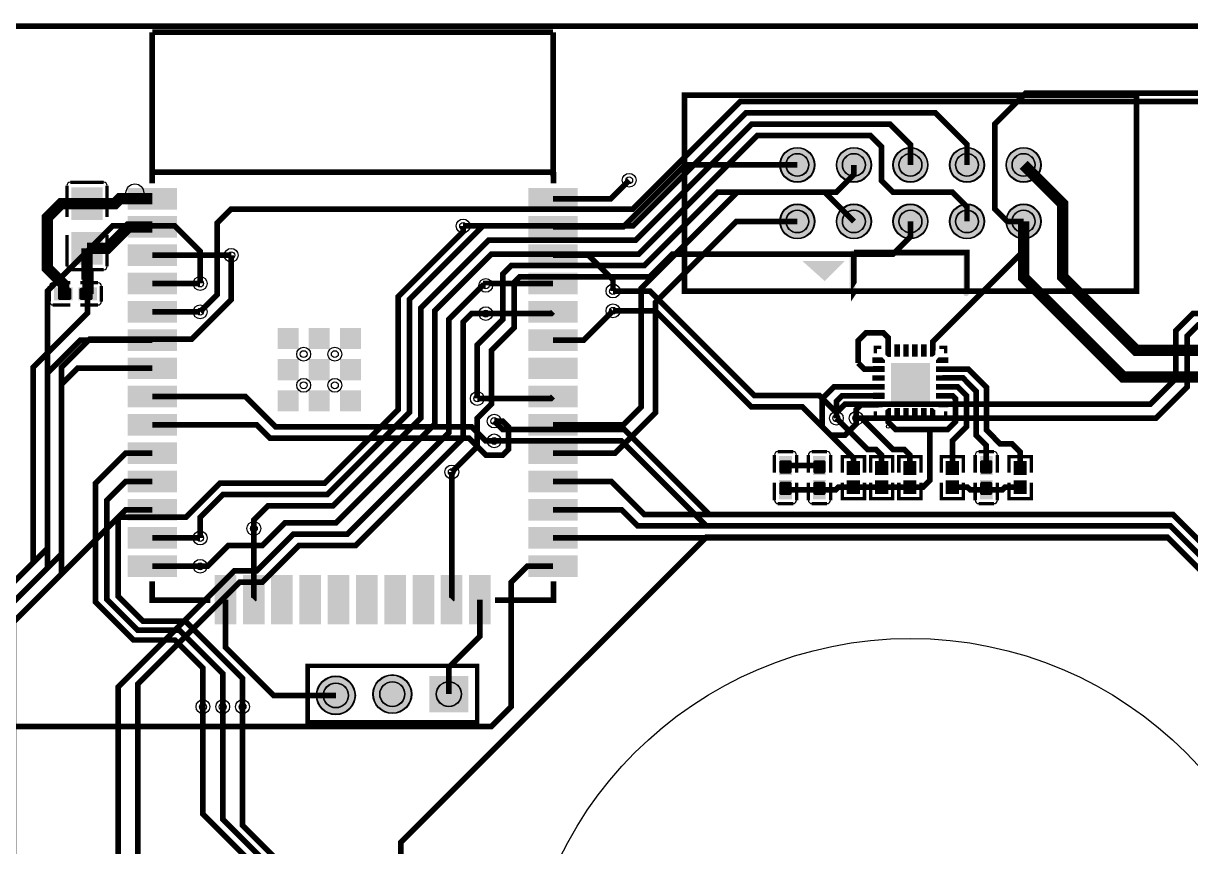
# Model space of a CAD drawing. Header units: millimetres. Extents: x 0 to 140, y -1 to 90.
# Drawn here: x 30.2 to 82.6, y 53.1 to 90.1 of the extents above; entities that cross this region are included whole.
import ezdxf

# ---------------------------------------------------------------- set-up
doc = ezdxf.new("R2010")
doc.units = ezdxf.units.MM
for name, color, linetype, true_color in [('BoardOutLine', 7, 'Continuous', 0xff00ff), ('BottomLayer', 7, 'Continuous', 0x0000ff), ('BottomSolderMaskLayer', 7, 'Continuous', 0xaa00ff), ('Document', 7, 'Continuous', 0xffffff), ('Hole', 7, 'Continuous', 0x222222), ('Multi-Layer', 7, 'Continuous', 0xc0c0c0), ('TopLayer', 7, 'Continuous', 0xff0000), ('TopPasteMaskLayer', 7, 'Continuous', 0x808080), ('TopSilkLayer', 7, 'Continuous', 0xffcc00), ('TopSolderMaskLayer', 7, 'Continuous', 0x800080)]:
    doc.layers.add(name, color=color, linetype=linetype, true_color=true_color)

msp = doc.modelspace()

# ---------------------------------------------------------------- hatches: boundary and pattern name
at = {"layer": 'BottomSolderMaskLayer'}
for points in [[(64.133, 83.77, 1), (65.707, 83.77, 1)], [(66.673, 83.77, 1), (68.247, 83.77, 1)], [(69.213, 83.77, 1), (70.787, 83.77, 1)], [(71.753, 83.77, 1), (73.327, 83.77, 1)], [(74.293, 83.77, 1), (75.867, 83.77, 1)], [(64.133, 81.23, 1), (65.707, 81.23, 1)], [(66.673, 81.23, 1), (68.247, 81.23, 1)], [(69.213, 81.23, 1), (70.787, 81.23, 1)], [(71.753, 81.23, 1), (73.327, 81.23, 1)], [(74.293, 81.23, 1), (75.867, 81.23, 1)], [(43.321, 59.944, 1), (45.071, 59.944, 1)], [(45.855, 60, 1), (47.605, 60, 1)], [(50.145, 59.187), (48.395, 59.187), (48.395, 60.813), (50.145, 60.813)]]:
    msp.add_hatch(color=256, dxfattribs=at).paths.add_polyline_path(points)
at = {"layer": 'Document'}
for points in [[(67.273, 78.1), (67.273, 79.8), (67.274, 79.817), (67.277, 79.833), (67.283, 79.849), (67.29, 79.864), (67.299, 79.877), (67.31, 79.89), (67.323, 79.901), (67.336, 79.91), (67.351, 79.917), (67.367, 79.923), (67.383, 79.926), (67.4, 79.927), (72.5, 79.927), (72.517, 79.926), (72.533, 79.923), (72.549, 79.917), (72.564, 79.91), (72.577, 79.901), (72.59, 79.89), (72.601, 79.877), (72.61, 79.864), (72.617, 79.849), (72.623, 79.833), (72.626, 79.817), (72.627, 79.8), (72.627, 78), (72.626, 77.983), (72.623, 77.967), (72.617, 77.951), (72.61, 77.936), (72.601, 77.923), (72.59, 77.91), (72.577, 77.899), (72.564, 77.89), (72.549, 77.883), (72.533, 77.877), (72.517, 77.874), (72.5, 77.873), (72.483, 77.874), (72.467, 77.877), (72.451, 77.883), (72.436, 77.89), (72.423, 77.899), (72.41, 77.91), (72.399, 77.923), (72.39, 77.936), (72.383, 77.951), (72.377, 77.967), (72.374, 77.983), (72.373, 78), (72.373, 79.673), (67.527, 79.673), (67.527, 78.1), (67.526, 78.083), (67.523, 78.067), (67.517, 78.051), (67.51, 78.036), (67.501, 78.023), (67.49, 78.01), (67.477, 77.999), (67.464, 77.99), (67.449, 77.983), (67.433, 77.977), (67.417, 77.974), (67.4, 77.973), (67.383, 77.974), (67.367, 77.977), (67.351, 77.983), (67.336, 77.99), (67.323, 77.999), (67.31, 78.01), (67.299, 78.023), (67.29, 78.036), (67.283, 78.051), (67.277, 78.067), (67.274, 78.083), (67.273, 78.1)], [(65.15, 79.45), (67.05, 79.45), (67.05, 79.45), (66.15, 78.55)]]:
    msp.add_hatch(color=256, dxfattribs=at).paths.add_polyline_path(points)
at = {"layer": 'Multi-Layer'}
for points in [[(64.158, 83.77, 1), (65.682, 83.77, 1)], [(66.698, 83.77, 1), (68.222, 83.77, 1)], [(69.238, 83.77, 1), (70.762, 83.77, 1)], [(71.778, 83.77, 1), (73.302, 83.77, 1)], [(74.318, 83.77, 1), (75.842, 83.77, 1)], [(64.158, 81.23, 1), (65.682, 81.23, 1)], [(66.698, 81.23, 1), (68.222, 81.23, 1)], [(69.238, 81.23, 1), (70.762, 81.23, 1)], [(71.778, 81.23, 1), (73.302, 81.23, 1)], [(74.318, 81.23, 1), (75.842, 81.23, 1)], [(45.88, 60, 1), (47.58, 60, 1)], [(43.346, 59.944, 1), (45.046, 59.944, 1)], [(50.12, 59.213), (48.42, 59.213), (48.42, 60.787), (50.12, 60.787)]]:
    msp.add_hatch(color=256, dxfattribs=at).paths.add_polyline_path(points)
at = {"layer": 'TopLayer'}
for points in [[(33.695, 81.321), (32.345, 81.321), (32.345, 82.731), (33.695, 82.731)], [(37, 82.728), (37, 81.778), (34.9, 81.778), (34.9, 82.728)], [(55, 82.728), (55, 81.778), (52.9, 81.778), (52.9, 82.728)], [(37, 81.458), (37, 80.508), (34.9, 80.508), (34.9, 81.458)], [(55, 81.458), (55, 80.508), (52.9, 80.508), (52.9, 81.458)], [(33.695, 80.731), (32.345, 80.731), (32.345, 79.321), (33.695, 79.321)], [(37, 80.188), (37, 79.238), (34.9, 79.238), (34.9, 80.188)], [(55, 80.188), (55, 79.238), (52.9, 79.238), (52.9, 80.188)], [(37, 78.918), (37, 77.968), (34.9, 77.968), (34.9, 78.918)], [(55, 78.918), (55, 77.968), (52.9, 77.968), (52.9, 78.918)], [(32.35, 78.248), (32.35, 77.708), (31.56, 77.708), (31.56, 78.248)], [(32.65, 78.248), (32.65, 77.708), (33.44, 77.708), (33.44, 78.248)], [(37, 77.648), (37, 76.698), (34.9, 76.698), (34.9, 77.648)], [(55, 77.648), (55, 76.698), (52.9, 76.698), (52.9, 77.648)], [(37, 76.378), (37, 75.428), (34.9, 75.428), (34.9, 76.378)], [(41.6, 75.522), (41.6, 76.422), (42.5, 76.422), (42.5, 75.522)], [(43, 75.522), (43, 76.422), (43.9, 76.422), (43.9, 75.522)], [(44.4, 75.522), (44.4, 76.422), (45.3, 76.422), (45.3, 75.522)], [(55, 76.378), (55, 75.428), (52.9, 75.428), (52.9, 76.378)], [(68.9, 75.68), (69.1, 75.68), (69.1, 75.175), (69, 75.174), (68.9, 75.274)], [(69.3, 75.68), (69.5, 75.68), (69.5, 75.175), (69.3, 75.175)], [(69.7, 75.68), (69.9, 75.68), (69.9, 75.175), (69.7, 75.175)], [(70.1, 75.68), (70.3, 75.68), (70.3, 75.175), (70.1, 75.175)], [(70.5, 75.68), (70.7, 75.68), (70.7, 75.175), (70.5, 75.175)], [(71.1, 75.68), (70.9, 75.68), (70.9, 75.175), (71, 75.174), (71.1, 75.274)], [(37, 75.108), (37, 74.158), (34.9, 74.158), (34.9, 75.108)], [(41.6, 74.122), (41.6, 75.022), (42.5, 75.022), (42.5, 74.122)], [(43, 74.122), (43, 75.022), (43.9, 75.022), (43.9, 74.122)], [(44.4, 74.122), (44.4, 75.022), (45.3, 75.022), (45.3, 74.122)], [(55, 75.108), (55, 74.158), (52.9, 74.158), (52.9, 75.108)], [(68.32, 75.1), (68.726, 75.1), (68.826, 75), (68.825, 74.9), (68.32, 74.9)], [(71.68, 75.1), (71.274, 75.1), (71.174, 75), (71.175, 74.9), (71.68, 74.9)], [(68.32, 74.7), (68.825, 74.7), (68.825, 74.5), (68.32, 74.5)], [(69.15, 74.85), (70.85, 74.85), (70.85, 73.15), (69.15, 73.15)], [(71.175, 74.7), (71.68, 74.7), (71.68, 74.5), (71.175, 74.5)], [(68.32, 74.3), (68.825, 74.3), (68.825, 74.1), (68.32, 74.1)], [(71.175, 74.3), (71.68, 74.3), (71.68, 74.1), (71.175, 74.1)], [(37, 73.838), (37, 72.888), (34.9, 72.888), (34.9, 73.838)], [(41.6, 72.722), (41.6, 73.622), (42.5, 73.622), (42.5, 72.722)], [(43, 72.722), (43, 73.621), (43.9, 73.621), (43.9, 72.722)], [(44.4, 72.722), (44.4, 73.622), (45.3, 73.622), (45.3, 72.722)], [(55, 73.838), (55, 72.888), (52.9, 72.888), (52.9, 73.838)], [(68.32, 73.9), (68.825, 73.9), (68.825, 73.7), (68.32, 73.7)], [(68.32, 73.5), (68.825, 73.5), (68.825, 73.3), (68.32, 73.3)], [(71.175, 73.9), (71.68, 73.9), (71.68, 73.7), (71.175, 73.7)], [(71.175, 73.5), (71.68, 73.5), (71.68, 73.3), (71.175, 73.3)], [(68.32, 72.9), (68.726, 72.9), (68.826, 73), (68.825, 73.1), (68.32, 73.1)], [(71.68, 72.9), (71.275, 72.9), (71.175, 73), (71.175, 73.1), (71.68, 73.1)], [(37, 72.568), (37, 71.618), (34.9, 71.618), (34.9, 72.568)], [(55, 72.568), (55, 71.618), (52.9, 71.618), (52.9, 72.568)], [(68.9, 72.32), (69.1, 72.32), (69.1, 72.825), (69, 72.825), (68.9, 72.725)], [(69.3, 72.825), (69.5, 72.825), (69.5, 72.32), (69.3, 72.32)], [(69.7, 72.825), (69.9, 72.825), (69.9, 72.32), (69.7, 72.32)], [(70.1, 72.825), (70.3, 72.825), (70.3, 72.32), (70.1, 72.32)], [(70.5, 72.825), (70.7, 72.825), (70.7, 72.32), (70.5, 72.32)], [(71.1, 72.32), (70.9, 72.32), (70.9, 72.825), (71, 72.825), (71.1, 72.725)], [(37, 71.298), (37, 70.348), (34.9, 70.348), (34.9, 71.298)], [(55, 71.298), (55, 70.348), (52.9, 70.348), (52.9, 71.298)], [(64.659, 69.873), (64.119, 69.873), (64.119, 70.663), (64.659, 70.663)], [(66.183, 69.873), (65.643, 69.873), (65.643, 70.663), (66.183, 70.663)], [(67.707, 69.873), (67.167, 69.873), (67.167, 70.439), (67.707, 70.439)], [(68.977, 69.873), (68.437, 69.873), (68.437, 70.439), (68.977, 70.439)], [(70.247, 69.873), (69.707, 69.873), (69.707, 70.439), (70.247, 70.439)], [(71.612, 69.873), (72.152, 69.873), (72.152, 70.439), (71.612, 70.439)], [(73.136, 69.873), (73.676, 69.873), (73.676, 70.663), (73.136, 70.663)], [(74.66, 69.873), (75.2, 69.873), (75.2, 70.439), (74.66, 70.439)], [(37, 70.028), (37, 69.078), (34.9, 69.078), (34.9, 70.028)], [(55, 70.028), (55, 69.078), (52.9, 69.078), (52.9, 70.028)], [(64.659, 69.573), (64.119, 69.573), (64.119, 68.783), (64.659, 68.783)], [(66.183, 69.573), (65.643, 69.573), (65.643, 68.783), (66.183, 68.783)], [(67.707, 69.573), (67.167, 69.573), (67.167, 69.007), (67.707, 69.007)], [(68.977, 69.573), (68.437, 69.573), (68.437, 69.007), (68.977, 69.007)], [(70.247, 69.573), (69.707, 69.573), (69.707, 69.007), (70.247, 69.007)], [(71.612, 69.573), (72.152, 69.573), (72.152, 69.007), (71.612, 69.007)], [(73.136, 69.573), (73.676, 69.573), (73.676, 68.783), (73.136, 68.783)], [(74.66, 69.573), (75.2, 69.573), (75.2, 69.007), (74.66, 69.007)], [(37, 68.758), (37, 67.808), (34.9, 67.808), (34.9, 68.758)], [(55, 68.758), (55, 67.808), (52.9, 67.808), (52.9, 68.758)], [(37, 67.488), (37, 66.538), (34.9, 66.538), (34.9, 67.488)], [(55, 67.488), (55, 66.538), (52.9, 66.538), (52.9, 67.488)], [(37, 66.218), (37, 65.268), (34.9, 65.268), (34.9, 66.218)], [(55, 66.218), (55, 65.268), (52.9, 65.268), (52.9, 66.218)], [(39.71, 65.298), (39.71, 63.198), (38.76, 63.198), (38.76, 65.298)], [(40.98, 65.298), (40.98, 63.198), (40.03, 63.198), (40.03, 65.298)], [(42.25, 65.298), (42.25, 63.198), (41.3, 63.198), (41.3, 65.298)], [(43.52, 65.298), (43.52, 63.198), (42.57, 63.198), (42.57, 65.298)], [(44.79, 65.298), (44.79, 63.198), (43.84, 63.198), (43.84, 65.298)], [(46.06, 65.298), (46.06, 63.198), (45.11, 63.198), (45.11, 65.298)], [(47.33, 65.298), (47.33, 63.198), (46.38, 63.198), (46.38, 65.298)], [(48.6, 65.298), (48.6, 63.198), (47.65, 63.198), (47.65, 65.298)], [(49.87, 65.298), (49.87, 63.198), (48.92, 63.198), (48.92, 65.298)], [(51.14, 65.298), (51.14, 63.198), (50.19, 63.198), (50.19, 65.298)]]:
    msp.add_hatch(color=256, dxfattribs=at).paths.add_polyline_path(points)
at = {"layer": 'TopPasteMaskLayer'}
for points in [[(33.64, 81.501), (33.22, 81.501), (33.22, 81.946), (32.77, 81.946), (32.77, 81.506), (32.36, 81.501), (32.31, 81.551), (32.31, 82.701), (32.36, 82.751), (33.64, 82.751), (33.69, 82.701), (33.69, 81.551)], [(37, 82.728), (37, 81.778), (34.9, 81.778), (34.9, 82.728)], [(55, 82.728), (55, 81.778), (52.9, 81.778), (52.9, 82.728)], [(37, 81.458), (37, 80.508), (34.9, 80.508), (34.9, 81.458)], [(55, 81.458), (55, 80.508), (52.9, 80.508), (52.9, 81.458)], [(33.64, 79.351), (32.36, 79.351), (32.31, 79.401), (32.31, 80.551), (32.36, 80.601), (32.77, 80.606), (32.77, 80.156), (33.22, 80.156), (33.22, 80.596), (33.64, 80.601), (33.69, 80.551), (33.69, 79.401)], [(37, 80.188), (37, 79.238), (34.9, 79.238), (34.9, 80.188)], [(55, 80.188), (55, 79.238), (52.9, 79.238), (52.9, 80.188)], [(37, 78.918), (37, 77.968), (34.9, 77.968), (34.9, 78.918)], [(55, 78.918), (55, 77.968), (52.9, 77.968), (52.9, 78.918)], [(31.72, 77.753), (31.72, 78.203), (31.77, 78.253), (32.25, 78.253), (32.32, 78.203), (32.32, 77.753), (32.25, 77.703), (31.77, 77.703)], [(32.68, 77.753), (32.68, 78.203), (32.75, 78.253), (33.23, 78.253), (33.28, 78.203), (33.28, 77.753), (33.23, 77.703), (32.75, 77.703)], [(37, 77.648), (37, 76.698), (34.9, 76.698), (34.9, 77.648)], [(55, 77.648), (55, 76.698), (52.9, 76.698), (52.9, 77.648)], [(37, 76.378), (37, 75.428), (34.9, 75.428), (34.9, 76.378)], [(41.6, 75.522), (41.6, 76.422), (42.5, 76.422), (42.5, 75.522)], [(43, 75.522), (43, 76.422), (43.9, 76.422), (43.9, 75.522)], [(44.4, 75.522), (44.4, 76.422), (45.3, 76.422), (45.3, 75.522)], [(55, 76.378), (55, 75.428), (52.9, 75.428), (52.9, 76.378)], [(69.5, 75.175), (69.5, 75.68), (69.3, 75.68), (69.3, 75.175)], [(69.9, 75.175), (69.9, 75.68), (69.7, 75.68), (69.7, 75.175)], [(70.1, 75.68), (70.1, 75.175), (70.3, 75.175), (70.3, 75.68)], [(70.5, 75.68), (70.5, 75.175), (70.7, 75.175), (70.7, 75.68)], [(71.1, 75.274), (71.1, 75.68), (70.9, 75.68), (70.9, 75.175), (71, 75.174)], [(37, 75.108), (37, 74.158), (34.9, 74.158), (34.9, 75.108)], [(41.6, 74.122), (41.6, 75.022), (42.5, 75.022), (42.5, 74.122)], [(43, 74.122), (43, 75.022), (43.9, 75.022), (43.9, 74.122)], [(44.4, 74.122), (44.4, 75.022), (45.3, 75.022), (45.3, 74.122)], [(55, 75.108), (55, 74.158), (52.9, 74.158), (52.9, 75.108)], [(68.32, 75.1), (68.32, 74.9), (68.825, 74.9), (68.826, 75), (68.726, 75.1)], [(71.274, 75.1), (71.174, 75), (71.175, 74.9), (71.68, 74.9), (71.68, 75.1)], [(69.28, 74.72), (70.72, 74.72), (70.72, 73.28), (69.28, 73.28)], [(71.68, 74.5), (71.68, 74.7), (71.175, 74.7), (71.175, 74.5)], [(68.32, 74.3), (68.32, 74.1), (68.825, 74.1), (68.825, 74.3)], [(71.68, 74.1), (71.68, 74.3), (71.175, 74.3), (71.175, 74.1)], [(37, 73.838), (37, 72.888), (34.9, 72.888), (34.9, 73.838)], [(41.6, 72.722), (41.6, 73.622), (42.5, 73.622), (42.5, 72.722)], [(43, 72.722), (43, 73.621), (43.9, 73.621), (43.9, 72.722)], [(44.4, 72.722), (44.4, 73.622), (45.3, 73.622), (45.3, 72.722)], [(55, 73.838), (55, 72.888), (52.9, 72.888), (52.9, 73.838)], [(68.32, 73.9), (68.32, 73.7), (68.825, 73.7), (68.825, 73.9)], [(71.68, 73.7), (71.68, 73.9), (71.175, 73.9), (71.175, 73.7)], [(71.68, 73.3), (71.68, 73.5), (71.175, 73.5), (71.175, 73.3)], [(68.32, 73.1), (68.32, 72.9), (68.726, 72.9), (68.826, 73), (68.825, 73.1)], [(71.68, 72.9), (71.68, 73.1), (71.175, 73.1), (71.175, 73), (71.275, 72.9)], [(37, 72.568), (37, 71.618), (34.9, 71.618), (34.9, 72.568)], [(55, 72.568), (55, 71.618), (52.9, 71.618), (52.9, 72.568)], [(69.1, 72.825), (69, 72.825), (68.9, 72.725), (68.9, 72.32), (69.1, 72.32)], [(69.3, 72.825), (69.3, 72.32), (69.5, 72.32), (69.5, 72.825)], [(69.9, 72.32), (69.9, 72.825), (69.7, 72.825), (69.7, 72.32)], [(70.3, 72.32), (70.3, 72.825), (70.1, 72.825), (70.1, 72.32)], [(70.7, 72.32), (70.7, 72.825), (70.5, 72.825), (70.5, 72.32)], [(71, 72.825), (70.9, 72.825), (70.9, 72.32), (71.1, 72.32), (71.1, 72.725)], [(37, 71.298), (37, 70.348), (34.9, 70.348), (34.9, 71.298)], [(55, 71.298), (55, 70.348), (52.9, 70.348), (52.9, 71.298)], [(64.164, 70.503), (64.614, 70.503), (64.664, 70.453), (64.664, 69.973), (64.614, 69.903), (64.164, 69.903), (64.114, 69.973), (64.114, 70.453)], [(65.688, 70.503), (66.138, 70.503), (66.188, 70.453), (66.188, 69.973), (66.138, 69.903), (65.688, 69.903), (65.638, 69.973), (65.638, 70.453)], [(67.667, 69.858), (67.207, 69.858), (67.167, 69.898), (67.167, 70.399), (67.207, 70.439), (67.667, 70.439), (67.707, 70.399), (67.707, 69.898)], [(68.937, 69.858), (68.477, 69.858), (68.437, 69.898), (68.437, 70.399), (68.477, 70.439), (68.937, 70.439), (68.977, 70.399), (68.977, 69.898)], [(70.207, 69.858), (69.747, 69.858), (69.707, 69.898), (69.707, 70.399), (69.747, 70.439), (70.207, 70.439), (70.247, 70.399), (70.247, 69.898)], [(71.652, 69.858), (72.112, 69.858), (72.152, 69.898), (72.152, 70.399), (72.112, 70.439), (71.652, 70.439), (71.612, 70.399), (71.612, 69.898)], [(73.631, 69.903), (73.181, 69.903), (73.131, 69.973), (73.131, 70.453), (73.181, 70.503), (73.631, 70.503), (73.681, 70.453), (73.681, 69.973)], [(74.7, 69.858), (75.16, 69.858), (75.2, 69.898), (75.2, 70.399), (75.16, 70.439), (74.7, 70.439), (74.66, 70.399), (74.66, 69.898)], [(37, 70.028), (37, 69.078), (34.9, 69.078), (34.9, 70.028)], [(55, 70.028), (55, 69.078), (52.9, 69.078), (52.9, 70.028)], [(64.164, 69.543), (64.614, 69.543), (64.664, 69.473), (64.664, 68.993), (64.614, 68.943), (64.164, 68.943), (64.114, 68.993), (64.114, 69.473)], [(65.688, 69.543), (66.138, 69.543), (66.188, 69.473), (66.188, 68.993), (66.138, 68.943), (65.688, 68.943), (65.638, 68.993), (65.638, 69.473)], [(67.667, 69.588), (67.207, 69.588), (67.167, 69.548), (67.167, 69.047), (67.207, 69.007), (67.667, 69.007), (67.707, 69.047), (67.707, 69.548)], [(68.937, 69.588), (68.477, 69.588), (68.437, 69.548), (68.437, 69.047), (68.477, 69.007), (68.937, 69.007), (68.977, 69.047), (68.977, 69.548)], [(70.207, 69.588), (69.747, 69.588), (69.707, 69.548), (69.707, 69.047), (69.747, 69.007), (70.207, 69.007), (70.247, 69.047), (70.247, 69.548)], [(71.652, 69.588), (72.112, 69.588), (72.152, 69.548), (72.152, 69.047), (72.112, 69.007), (71.652, 69.007), (71.612, 69.047), (71.612, 69.548)], [(73.631, 68.943), (73.181, 68.943), (73.131, 68.993), (73.131, 69.473), (73.181, 69.543), (73.631, 69.543), (73.681, 69.473), (73.681, 68.993)], [(74.7, 69.588), (75.16, 69.588), (75.2, 69.548), (75.2, 69.047), (75.16, 69.007), (74.7, 69.007), (74.66, 69.047), (74.66, 69.548)], [(37, 68.758), (37, 67.808), (34.9, 67.808), (34.9, 68.758)], [(55, 68.758), (55, 67.808), (52.9, 67.808), (52.9, 68.758)], [(37, 67.488), (37, 66.538), (34.9, 66.538), (34.9, 67.488)], [(55, 67.488), (55, 66.538), (52.9, 66.538), (52.9, 67.488)], [(37, 66.218), (37, 65.268), (34.9, 65.268), (34.9, 66.218)], [(55, 66.218), (55, 65.268), (52.9, 65.268), (52.9, 66.218)], [(39.71, 65.298), (39.71, 63.198), (38.76, 63.198), (38.76, 65.298)], [(40.98, 65.298), (40.98, 63.198), (40.03, 63.198), (40.03, 65.298)], [(42.25, 65.298), (42.25, 63.198), (41.3, 63.198), (41.3, 65.298)], [(43.52, 65.298), (43.52, 63.198), (42.57, 63.198), (42.57, 65.298)], [(44.79, 65.298), (44.79, 63.198), (43.84, 63.198), (43.84, 65.298)], [(46.06, 65.298), (46.06, 63.198), (45.11, 63.198), (45.11, 65.298)], [(47.33, 65.298), (47.33, 63.198), (46.38, 63.198), (46.38, 65.298)], [(48.6, 65.298), (48.6, 63.198), (47.65, 63.198), (47.65, 65.298)], [(49.87, 65.298), (49.87, 63.198), (48.92, 63.198), (48.92, 65.298)], [(51.14, 65.298), (51.14, 63.198), (50.19, 63.198), (50.19, 65.298)]]:
    msp.add_hatch(color=256, dxfattribs=at).paths.add_polyline_path(points)
at = {"layer": 'TopSolderMaskLayer'}
for points in [[(64.133, 83.77, 1), (65.707, 83.77, 1)], [(66.673, 83.77, 1), (68.247, 83.77, 1)], [(69.213, 83.77, 1), (70.787, 83.77, 1)], [(71.753, 83.77, 1), (73.327, 83.77, 1)], [(74.293, 83.77, 1), (75.867, 83.77, 1)], [(33.719, 81.295), (32.321, 81.295), (32.321, 82.758), (33.719, 82.758)], [(37.056, 82.739), (37.056, 81.766), (34.844, 81.766), (34.844, 82.739)], [(55.056, 82.739), (55.056, 81.766), (52.844, 81.766), (52.844, 82.739)], [(64.133, 81.23, 1), (65.707, 81.23, 1)], [(66.673, 81.23, 1), (68.247, 81.23, 1)], [(69.213, 81.23, 1), (70.787, 81.23, 1)], [(71.753, 81.23, 1), (73.327, 81.23, 1)], [(74.293, 81.23, 1), (75.867, 81.23, 1)], [(37.056, 81.469), (37.056, 80.496), (34.844, 80.496), (34.844, 81.469)], [(55.056, 81.469), (55.056, 80.496), (52.844, 80.496), (52.844, 81.469)], [(33.719, 80.758), (32.321, 80.758), (32.321, 79.294), (33.719, 79.294)], [(37.056, 80.199), (37.056, 79.226), (34.844, 79.226), (34.844, 80.199)], [(55.056, 80.199), (55.056, 79.226), (52.844, 79.226), (52.844, 80.199)], [(37.056, 78.929), (37.056, 77.956), (34.844, 77.956), (34.844, 78.929)], [(55.056, 78.929), (55.056, 77.956), (52.844, 77.956), (52.844, 78.929)], [(32.375, 78.273), (32.375, 77.683), (31.534, 77.683), (31.534, 78.273)], [(32.625, 78.273), (32.625, 77.683), (33.466, 77.683), (33.466, 78.273)], [(37.056, 77.659), (37.056, 76.686), (34.844, 76.686), (34.844, 77.659)], [(55.056, 77.659), (55.056, 76.686), (52.844, 76.686), (52.844, 77.659)], [(37.056, 76.389), (37.056, 75.416), (34.844, 75.416), (34.844, 76.389)], [(41.575, 75.496), (41.575, 76.447), (42.525, 76.447), (42.525, 75.496)], [(42.975, 75.496), (42.975, 76.447), (43.925, 76.447), (43.925, 75.496)], [(44.375, 75.496), (44.375, 76.447), (45.325, 76.447), (45.325, 75.496)], [(55.056, 76.389), (55.056, 75.416), (52.844, 75.416), (52.844, 76.389)], [(68.875, 75.705), (69.125, 75.705), (69.125, 75.15), (69, 75.149), (68.875, 75.259)], [(69.275, 75.705), (69.525, 75.705), (69.525, 75.15), (69.275, 75.15)], [(69.675, 75.705), (69.926, 75.705), (69.926, 75.15), (69.675, 75.15)], [(70.074, 75.705), (70.325, 75.705), (70.325, 75.15), (70.074, 75.15)], [(70.475, 75.705), (70.725, 75.705), (70.725, 75.15), (70.475, 75.15)], [(71.125, 75.705), (70.875, 75.705), (70.875, 75.149), (71, 75.149), (71.125, 75.259)], [(37.056, 75.119), (37.056, 74.146), (34.844, 74.146), (34.844, 75.119)], [(41.575, 74.096), (41.575, 75.047), (42.525, 75.047), (42.525, 74.096)], [(42.974, 74.096), (42.974, 75.047), (43.925, 75.047), (43.925, 74.096)], [(44.375, 74.096), (44.375, 75.047), (45.325, 75.047), (45.325, 74.096)], [(55.056, 75.119), (55.056, 74.146), (52.844, 74.146), (52.844, 75.119)], [(68.295, 75.125), (68.741, 75.125), (68.851, 75), (68.85, 74.875), (68.295, 74.875)], [(71.705, 75.125), (71.259, 75.125), (71.149, 75), (71.15, 74.874), (71.705, 74.874)], [(68.295, 74.725), (68.85, 74.725), (68.85, 74.475), (68.295, 74.475)], [(69.125, 74.875), (70.875, 74.875), (70.875, 73.125), (69.125, 73.125)], [(71.15, 74.725), (71.705, 74.725), (71.705, 74.475), (71.15, 74.475)], [(68.295, 74.325), (68.85, 74.325), (68.85, 74.074), (68.295, 74.074)], [(68.295, 73.925), (68.85, 73.925), (68.85, 73.675), (68.295, 73.675)], [(71.15, 74.325), (71.705, 74.325), (71.705, 74.074), (71.15, 74.074)], [(71.15, 73.925), (71.705, 73.925), (71.705, 73.675), (71.15, 73.675)], [(37.056, 73.849), (37.056, 72.876), (34.844, 72.876), (34.844, 73.849)], [(41.575, 72.696), (41.575, 73.647), (42.525, 73.647), (42.525, 72.696)], [(42.975, 72.696), (42.975, 73.647), (43.925, 73.647), (43.925, 72.696)], [(44.375, 72.696), (44.375, 73.647), (45.325, 73.647), (45.325, 72.696)], [(55.056, 73.849), (55.056, 72.876), (52.844, 72.876), (52.844, 73.849)], [(68.295, 73.525), (68.85, 73.525), (68.85, 73.275), (68.295, 73.275)], [(71.15, 73.525), (71.705, 73.525), (71.705, 73.275), (71.15, 73.275)], [(68.295, 72.875), (68.741, 72.875), (68.851, 73), (68.85, 73.125), (68.295, 73.125)], [(71.705, 72.874), (71.259, 72.874), (71.149, 73), (71.15, 73.125), (71.705, 73.125)], [(37.056, 72.579), (37.056, 71.606), (34.844, 71.606), (34.844, 72.579)], [(55.056, 72.579), (55.056, 71.606), (52.844, 71.606), (52.844, 72.579)], [(68.875, 72.294), (69.126, 72.294), (69.126, 72.85), (69, 72.851), (68.875, 72.741)], [(69.275, 72.85), (69.525, 72.85), (69.525, 72.295), (69.275, 72.295)], [(69.675, 72.85), (69.926, 72.85), (69.926, 72.295), (69.675, 72.295)], [(70.074, 72.85), (70.325, 72.85), (70.325, 72.295), (70.074, 72.295)], [(70.475, 72.85), (70.725, 72.85), (70.725, 72.295), (70.475, 72.295)], [(71.125, 72.295), (70.875, 72.295), (70.875, 72.85), (71, 72.851), (71.125, 72.741)], [(37.056, 71.309), (37.056, 70.336), (34.844, 70.336), (34.844, 71.309)], [(55.056, 71.309), (55.056, 70.336), (52.844, 70.336), (52.844, 71.309)], [(64.676, 69.836), (64.102, 69.836), (64.102, 70.7), (64.676, 70.7)], [(66.2, 69.836), (65.626, 69.836), (65.626, 70.7), (66.2, 70.7)], [(67.731, 69.846), (67.143, 69.846), (67.143, 70.465), (67.731, 70.465)], [(69.001, 69.846), (68.413, 69.846), (68.413, 70.465), (69.001, 70.465)], [(70.271, 69.846), (69.683, 69.846), (69.683, 70.465), (70.271, 70.465)], [(71.588, 69.846), (72.176, 69.846), (72.176, 70.465), (71.588, 70.465)], [(73.119, 69.836), (73.693, 69.836), (73.693, 70.7), (73.119, 70.7)], [(74.636, 69.846), (75.224, 69.846), (75.224, 70.465), (74.636, 70.465)], [(37.056, 70.039), (37.056, 69.066), (34.844, 69.066), (34.844, 70.039)], [(55.056, 70.039), (55.056, 69.066), (52.844, 69.066), (52.844, 70.039)], [(64.676, 69.61), (64.102, 69.61), (64.102, 68.746), (64.676, 68.746)], [(66.2, 69.61), (65.626, 69.61), (65.626, 68.746), (66.2, 68.746)], [(67.731, 69.6), (67.143, 69.6), (67.143, 68.981), (67.731, 68.981)], [(69.001, 69.6), (68.413, 69.6), (68.413, 68.981), (69.001, 68.981)], [(70.271, 69.6), (69.683, 69.6), (69.683, 68.981), (70.271, 68.981)], [(71.588, 69.6), (72.176, 69.6), (72.176, 68.981), (71.588, 68.981)], [(73.119, 69.61), (73.693, 69.61), (73.693, 68.746), (73.119, 68.746)], [(74.636, 69.6), (75.224, 69.6), (75.224, 68.981), (74.636, 68.981)], [(37.056, 68.769), (37.056, 67.796), (34.844, 67.796), (34.844, 68.769)], [(55.056, 68.769), (55.056, 67.796), (52.844, 67.796), (52.844, 68.769)], [(37.056, 67.499), (37.056, 66.526), (34.844, 66.526), (34.844, 67.499)], [(55.056, 67.499), (55.056, 66.526), (52.844, 66.526), (52.844, 67.499)], [(37.056, 66.229), (37.056, 65.256), (34.844, 65.256), (34.844, 66.229)], [(55.056, 66.229), (55.056, 65.256), (52.844, 65.256), (52.844, 66.229)], [(39.722, 65.354), (39.722, 63.141), (38.749, 63.141), (38.749, 65.354)], [(40.992, 65.354), (40.992, 63.141), (40.019, 63.141), (40.019, 65.354)], [(42.262, 65.354), (42.262, 63.141), (41.289, 63.141), (41.289, 65.354)], [(43.532, 65.354), (43.532, 63.141), (42.559, 63.141), (42.559, 65.354)], [(44.802, 65.354), (44.802, 63.141), (43.829, 63.141), (43.829, 65.354)], [(46.072, 65.354), (46.072, 63.141), (45.099, 63.141), (45.099, 65.354)], [(47.342, 65.354), (47.342, 63.141), (46.369, 63.141), (46.369, 65.354)], [(48.612, 65.354), (48.612, 63.141), (47.639, 63.141), (47.639, 65.354)], [(49.882, 65.354), (49.882, 63.141), (48.909, 63.141), (48.909, 65.354)], [(51.152, 65.354), (51.152, 63.141), (50.179, 63.141), (50.179, 65.354)], [(43.321, 59.944, 1), (45.071, 59.944, 1)], [(45.855, 60, 1), (47.605, 60, 1)], [(50.145, 59.187), (48.395, 59.187), (48.395, 60.813), (50.145, 60.813)]]:
    msp.add_hatch(color=256, dxfattribs=at).paths.add_polyline_path(points)

# ---------------------------------------------------------------- linework, layer by layer
at = {"layer": 'BoardOutLine', "const_width": 0.254}
msp.add_lwpolyline([(115, 90), (25, 90)], dxfattribs=at)
at = {"layer": 'BoardOutLine'}
msp.add_circle((70, 45), 17.5, dxfattribs=at)
at = {"layer": 'BottomLayer', "const_width": 0.254}
for points in [[(38.1, 77.173), (38.862, 77.935), (38.862, 81.153), (39.497, 81.788), (57.531, 81.788), (62.357, 86.614), (107.569, 86.614), (108.839, 85.344), (108.839, 77.089), (112.903, 73.025), (112.903, 62.611), (120.015, 55.499), (120.95, 55.499), (121.585, 56.134)], [(38.1, 67.013), (38.1, 67.945), (39.116, 68.961), (43.815, 68.961), (47.498, 72.644), (47.498, 77.724), (50.8, 81.026), (57.531, 81.026), (62.611, 86.106), (71.12, 86.106), (72.54, 84.686), (72.54, 83.769)], [(40.513, 67.437), (40.513, 67.818), (41.148, 68.453), (44.069, 68.453), (48.006, 72.39), (48.006, 77.343), (51.054, 80.391), (57.658, 80.391), (62.865, 85.598), (69.088, 85.598), (70, 84.686), (70, 83.769)], [(38.1, 65.743), (38.438, 65.743), (39.37, 66.675), (40.894, 66.675), (41.91, 67.691), (44.196, 67.691), (48.641, 72.136), (48.641, 77.216), (51.181, 79.756), (57.785, 79.756), (63.119, 85.09), (68.199, 85.09), (68.707, 84.582), (68.707, 83.058), (69.215, 82.55), (71.882, 82.55), (72.54, 81.892), (72.54, 81.229)], [(50.546, 73.279), (50.546, 75.692), (51.689, 76.835), (51.689, 78.867), (52.07, 79.248), (58.039, 79.248), (61.341, 82.55), (66.139, 82.55), (67.46, 81.229)], [(49.403, 69.977), (50.546, 71.12), (50.546, 72.39), (51.181, 73.025), (51.181, 75.438), (52.197, 76.454), (52.197, 78.486), (52.451, 78.74), (58.293, 78.74), (59.309, 79.756), (69.215, 79.756), (70, 80.541), (70, 81.229)], [(49.911, 81.026), (49.911, 80.772), (46.99, 77.851), (46.99, 72.771), (43.688, 69.469), (38.989, 69.469), (37.465, 67.945), (34.417, 67.945), (29.718, 63.246), (29.718, 45.847), (28.702, 44.831), (14.224, 44.831), (13.335, 43.942), (13.335, 36.449), (16.51, 33.274), (16.51, 8.001)], [(38.1, 78.443), (38.1, 79.883), (36.957, 81.026), (34.163, 81.026), (31.242, 78.105), (31.242, 66.548), (20.828, 56.134), (18.415, 56.134)], [(39.497, 79.713), (39.497, 77.724), (37.719, 75.946), (33.147, 75.946), (31.877, 74.676), (31.877, 66.294), (21.209, 55.626), (21.209, 49.149)], [(50.927, 78.359), (50.8, 78.359), (49.276, 76.835), (49.276, 71.755), (44.704, 67.183), (42.291, 67.183), (40.64, 65.532), (39.624, 65.532), (34.417, 60.325), (34.417, 51.562)], [(56.642, 78.105), (58.293, 78.105), (62.992, 73.406), (65.913, 73.406), (66.675, 72.644), (66.675, 72.39)], [(35.306, 51.562), (35.306, 60.452), (39.878, 65.024), (40.894, 65.024), (42.545, 66.675), (45.085, 66.675), (49.911, 71.501), (49.911, 76.708), (50.292, 77.089), (50.927, 77.089)], [(56.642, 77.216), (58.547, 77.216), (62.865, 72.898), (65.151, 72.898), (66.421, 71.628), (67.056, 71.628), (67.564, 72.136), (67.564, 72.39)], [(66.675, 72.39), (66.675, 72.644), (67.056, 73.025), (80.772, 73.025), (81.915, 74.168), (81.915, 76.327), (82.677, 77.089), (84.201, 77.089), (85.85, 75.441), (88.331, 75.441)], [(67.564, 72.39), (81.026, 72.39), (82.423, 73.787), (82.423, 76.073), (82.931, 76.581), (83.947, 76.581), (84.455, 76.073), (84.455, 74.295), (86.434, 72.316), (86.434, 70.993)], [(51.308, 72.263), (51.689, 71.882), (57.15, 71.882), (60.96, 68.072), (81.788, 68.072), (99.822, 50.038)], [(51.308, 71.374), (57.023, 71.374), (60.833, 67.564), (81.661, 67.564), (103.632, 45.593), (103.632, 36.322), (98.806, 31.496), (98.806, 28.077), (98.73, 28.001)], [(47.117, 48.26), (47.117, 53.34), (60.833, 67.056), (81.534, 67.056), (98.552, 50.038), (98.552, 42.545), (95.377, 39.37), (94.107, 39.37)], [(38.227, 59.436), (38.227, 54.61), (43.434, 49.403), (43.434, 32.766), (45.466, 30.734), (45.466, 21.59), (47.031, 20.025), (48.133, 20.025)], [(39.116, 59.436), (39.116, 54.387), (43.942, 49.555), (43.942, 32.893), (45.974, 30.861), (45.974, 23.749), (47.097, 22.624), (48.133, 22.624)], [(40.005, 59.436), (40.005, 54.102), (44.45, 49.657), (44.45, 33.02), (46.482, 30.988), (46.482, 24.638), (47.196, 23.924), (48.133, 23.924)]]:
    msp.add_lwpolyline(points, dxfattribs=at)
at = {"layer": 'BottomSolderMaskLayer'}
for centre, radius in [((64.92, 83.77), 0.787), ((67.46, 83.77), 0.787), ((70, 83.77), 0.787), ((72.54, 83.77), 0.787), ((75.08, 83.77), 0.787), ((64.92, 83.77), 0.516), ((67.46, 83.77), 0.516), ((70, 83.77), 0.516), ((72.54, 83.77), 0.516), ((75.08, 83.77), 0.516), ((64.92, 81.23), 0.787), ((67.46, 81.23), 0.787), ((70, 81.23), 0.787), ((72.54, 81.23), 0.787), ((75.08, 81.23), 0.787), ((64.92, 81.23), 0.516), ((67.46, 81.23), 0.516), ((70, 81.23), 0.516), ((72.54, 81.23), 0.516), ((75.08, 81.23), 0.516), ((44.196, 59.944), 0.875), ((46.73, 60), 0.875), ((44.196, 59.944), 0.566), ((46.73, 60), 0.566), ((49.27, 60), 0.566)]:
    msp.add_circle(centre, radius, dxfattribs=at)
at = {"layer": 'Document'}
for centre, radius in [((35.171, 82.514), 0.4), ((69, 72.2), 0.0749)]:
    msp.add_circle(centre, radius, dxfattribs=at)
at = {"layer": 'Hole'}
for centre in [(57.37, 83.08), (49.911, 81.026), (39.497, 79.712), (38.1, 78.442), (50.927, 78.359), (56.642, 78.105), (38.1, 77.172), (50.927, 77.089), (56.642, 77.216), (42.75, 75.27), (44.15, 75.27), (42.75, 73.87), (44.15, 73.87), (50.546, 73.279), (51.308, 72.263), (66.675, 72.39), (67.564, 72.39), (51.308, 71.374), (49.403, 69.977), (38.1, 67.012), (40.513, 67.437), (38.1, 65.742), (38.227, 59.436), (39.116, 59.436), (40.005, 59.436)]:
    msp.add_circle(centre, 0.155, dxfattribs=at)
at = {"layer": 'Multi-Layer'}
for centre, radius in [((64.92, 83.77), 0.762), ((67.46, 83.77), 0.762), ((70, 83.77), 0.762), ((72.54, 83.77), 0.762), ((75.08, 83.77), 0.762), ((64.92, 83.77), 0.5), ((67.46, 83.77), 0.5), ((70, 83.77), 0.5), ((72.54, 83.77), 0.5), ((75.08, 83.77), 0.5), ((57.37, 83.08), 0.31), ((64.92, 81.23), 0.762), ((67.46, 81.23), 0.762), ((70, 81.23), 0.762), ((72.54, 81.23), 0.762), ((75.08, 81.23), 0.762), ((49.911, 81.026), 0.31), ((64.92, 81.23), 0.5), ((67.46, 81.23), 0.5), ((70, 81.23), 0.5), ((72.54, 81.23), 0.5), ((75.08, 81.23), 0.5), ((39.497, 79.712), 0.31), ((38.1, 78.442), 0.31), ((50.927, 78.359), 0.31), ((56.642, 78.105), 0.31), ((38.1, 77.172), 0.31), ((50.927, 77.089), 0.31), ((56.642, 77.216), 0.31), ((42.75, 75.27), 0.31), ((44.15, 75.27), 0.31), ((42.75, 73.87), 0.31), ((44.15, 73.87), 0.31), ((50.546, 73.279), 0.31), ((51.308, 72.263), 0.31), ((66.675, 72.39), 0.31), ((67.564, 72.39), 0.31), ((51.308, 71.374), 0.31), ((49.403, 69.977), 0.31), ((40.513, 67.437), 0.31), ((38.1, 67.012), 0.31), ((38.1, 65.742), 0.31), ((70, 45), 17.5), ((46.73, 60), 0.85), ((44.196, 59.944), 0.85), ((44.196, 59.944), 0.55), ((46.73, 60), 0.55), ((49.27, 60), 0.55), ((38.227, 59.436), 0.31), ((39.116, 59.436), 0.31), ((40.005, 59.436), 0.31)]:
    msp.add_circle(centre, radius, dxfattribs=at)
at = {"layer": 'TopLayer'}
for points, const_width in [([(88.049, 86.995), (75.184, 86.995), (73.787, 85.598), (73.787, 81.788), (74.346, 81.229), (75.08, 81.229)], 0.254), ([(67.46, 83.769), (67.46, 83.335), (66.675, 82.55), (62.23, 82.55), (57.912, 78.232), (57.912, 72.898), (57.107, 72.093), (53.95, 72.093)], 0.254), ([(53.95, 80.983), (57.107, 80.983), (59.893, 83.769), (64.92, 83.769)], 0.254), ([(75.08, 83.77), (76.835, 82.015), (76.835, 78.74), (80.137, 75.438), (83.439, 75.438)], 0.508), ([(53.95, 82.252), (56.542, 82.252), (57.37, 83.08)], 0.254), ([(35.951, 82.253), (34.501, 82.253), (34.275, 82.027), (33.02, 82.027)], 0.508), ([(33.02, 82.027), (31.862, 82.027), (31.242, 81.407), (31.242, 79.121), (31.966, 78.397), (31.966, 77.978)], 0.508), ([(64.92, 81.229), (62.179, 81.229), (58.547, 77.597), (58.547, 72.644), (56.726, 70.823), (53.95, 70.823)], 0.254), ([(71.001, 75.428), (71.001, 75.827), (75.08, 79.906), (75.08, 81.229)], 0.254), ([(75.08, 81.229), (75.08, 78.717), (79.548, 74.249), (85.568, 74.249)], 0.508), ([(35.951, 80.983), (34.882, 80.983), (33.924, 80.025), (33.02, 80.025)], 0.508), ([(53.95, 80.983), (53.907, 81.026), (49.911, 81.026)], 0.254), ([(33.058, 77.978), (33.058, 78.867), (33.02, 78.867), (33.02, 80.025)], 0.508), ([(35.951, 79.713), (39.497, 79.713)], 0.254), ([(53.95, 79.713), (55.542, 79.713), (56.642, 78.613), (56.642, 78.105)], 0.254), ([(35.951, 78.443), (38.1, 78.443)], 0.254), ([(53.95, 78.443), (50.927, 78.443), (50.927, 78.359)], 0.254), ([(16.619, 54.338), (17.363, 53.594), (18.288, 53.594), (30.607, 65.913), (30.607, 74.676), (33.045, 77.115), (33.045, 77.978)], 0.254), ([(35.951, 77.173), (38.1, 77.173)], 0.254), ([(53.95, 77.173), (53.866, 77.089), (50.927, 77.089)], 0.254), ([(53.95, 75.903), (55.329, 75.903), (56.642, 77.216)], 0.254), ([(38.73, 28.001), (38.73, 29.215), (29.21, 38.735), (13.843, 38.735), (12.573, 40.005), (12.573, 46.99), (31.242, 65.659), (31.242, 74.422), (32.723, 75.903), (35.951, 75.903)], 0.254), ([(68.999, 75.428), (68.999, 76.01), (68.781, 76.231), (68.011, 76.231), (67.65, 75.87), (67.65, 74.869)], 0.254), ([(68.573, 74.6), (67.92, 74.6), (67.65, 74.87)], 0.254), ([(41.27, 28.001), (41.27, 29.342), (31.242, 39.37), (14.478, 39.37), (13.335, 40.513), (13.335, 46.863), (31.877, 65.405), (31.877, 73.914), (32.596, 74.633), (35.951, 74.633)], 0.254), ([(74.93, 70.155), (74.93, 70.866), (74.549, 71.247), (74.023, 71.247), (73.411, 71.862), (73.411, 73.782), (72.593, 74.6), (71.427, 74.6)], 0.254), ([(67.437, 70.155), (67.437, 70.612), (66.04, 72.009), (66.04, 73.279), (66.561, 73.8), (68.573, 73.8)], 0.254), ([(73.406, 70.269), (73.406, 71.173), (72.959, 71.621), (72.959, 73.599), (72.36, 74.199), (71.427, 74.199)], 0.254), ([(71.882, 70.155), (71.882, 71.374), (72.517, 72.009), (72.517, 73.406), (72.123, 73.8), (71.427, 73.8)], 0.254), ([(35.951, 73.363), (40.132, 73.363), (41.486, 72.009), (50.292, 72.009), (50.927, 71.374), (51.308, 71.374)], 0.254), ([(53.95, 73.363), (53.866, 73.279), (50.546, 73.279)], 0.254), ([(68.573, 73.401), (66.924, 73.401), (66.675, 73.152), (66.675, 72.39)], 0.254), ([(71.427, 73.401), (71.887, 73.401), (72.029, 73.259), (72.029, 72.24), (71.671, 71.882), (69.342, 71.882), (68.999, 72.223), (68.999, 72.573)], 0.254), ([(68.573, 73), (67.793, 73), (67.564, 72.771), (67.564, 72.39)], 0.254), ([(35.951, 72.093), (40.64, 72.093), (41.232, 71.501), (50.165, 71.501), (50.927, 70.739), (51.689, 70.739), (51.943, 70.993), (51.943, 72.009), (51.689, 72.263), (51.308, 72.263)], 0.254), ([(66.675, 72.39), (68.072, 70.993), (68.453, 70.993), (68.707, 70.739), (68.707, 70.155)], 0.254), ([(67.564, 72.39), (67.818, 72.39), (69.215, 70.993), (69.723, 70.993), (69.977, 70.739), (69.977, 70.155)], 0.254), ([(69.977, 69.289), (70.559, 69.289), (70.866, 69.596), (70.866, 71.882)], 0.254), ([(35.951, 70.823), (34.755, 70.823), (33.401, 69.469), (33.401, 64.135), (35.105, 62.431), (36.96, 62.431), (38.227, 61.163), (38.227, 59.436)], 0.254), ([(64.389, 70.269), (65.913, 70.269)], 0.254), ([(49.395, 64.247), (49.403, 64.255), (49.403, 69.977)], 0.254), ([(35.951, 69.553), (34.755, 69.553), (33.909, 68.707), (33.909, 64.262), (35.301, 62.87), (37.17, 62.87), (39.116, 60.925), (39.116, 59.436)], 0.254), ([(53.95, 69.553), (56.558, 69.553), (58.039, 68.072), (81.788, 68.072), (99.822, 50.038), (109.22, 50.038), (110.363, 48.895), (110.363, 36.83), (104.013, 30.48), (95.123, 30.48), (94.107, 29.464), (94.107, 20.32), (93.162, 19.375), (89.936, 19.375)], 0.254), ([(64.389, 69.177), (65.913, 69.177)], 0.254), ([(67.437, 69.289), (66.749, 69.289), (66.637, 69.177), (65.913, 69.177)], 0.254), ([(68.707, 69.289), (67.437, 69.289)], 0.254), ([(68.707, 69.289), (69.977, 69.289)], 0.254), ([(71.882, 69.289), (72.568, 69.289), (72.682, 69.177), (73.406, 69.177)], 0.254), ([(73.406, 69.177), (74.13, 69.177), (74.242, 69.289), (74.93, 69.289)], 0.254), ([(35.951, 68.283), (34.755, 68.283), (34.417, 67.945), (34.417, 64.389), (35.527, 63.279), (37.432, 63.279), (40.005, 60.706), (40.005, 59.436)], 0.254), ([(53.95, 68.283), (57.023, 68.283), (57.742, 67.564), (81.661, 67.564), (99.695, 49.53), (108.966, 49.53), (109.855, 48.641), (109.855, 36.957), (103.886, 30.988), (94.996, 30.988), (93.599, 29.591), (93.599, 23.622), (92.601, 22.624), (89.936, 22.624)], 0.254), ([(35.951, 67.013), (38.1, 67.013)], 0.254), ([(40.505, 64.247), (40.513, 64.255), (40.513, 67.437)], 0.254), ([(53.95, 67.013), (81.577, 67.013), (99.568, 49.022), (108.712, 49.022), (109.347, 48.387), (109.347, 37.084), (103.658, 31.394), (94.768, 31.394), (93.091, 29.718), (93.091, 23.876), (92.489, 23.274), (89.936, 23.274)], 0.254), ([(18.161, 46.025), (18.161, 50.8), (25.908, 58.547), (51.181, 58.547), (52.07, 59.436), (52.07, 65.024), (52.789, 65.743), (53.95, 65.743)], 0.254), ([(35.951, 65.743), (38.1, 65.743)], 0.254), ([(39.235, 64.247), (39.235, 62.111), (41.402, 59.944), (44.196, 59.944)], 0.254), ([(49.271, 60), (49.271, 61.209), (50.665, 62.604), (50.665, 64.247)], 0.254)]:
    msp.add_lwpolyline(points, dxfattribs=dict(at, const_width=const_width))
at = {"layer": 'TopPasteMaskLayer'}
for points in [[(69.1, 75.175), (69.1, 75.68), (68.9, 75.68), (68.9, 75.274), (69, 75.174)], [(68.32, 74.7), (68.32, 74.5), (68.825, 74.5), (68.825, 74.7)], [(68.32, 73.5), (68.32, 73.3), (68.825, 73.3), (68.825, 73.5)]]:
    msp.add_lwpolyline(points, close=True, dxfattribs=at)
at = {"layer": 'TopSilkLayer'}
for points, const_width in [([(35.95, 89.727), (35.95, 83.277)], 0.254), ([(53.95, 89.727), (35.95, 89.727)], 0.254), ([(53.95, 89.727), (53.95, 83.261)], 0.254), ([(53.95, 83.443), (35.95, 83.443)], 0.254), ([(35.95, 83.443), (35.95, 82.934)], 0.254), ([(53.967, 82.934), (53.967, 83.443)], 0.254), ([(32.116, 82.837), (32.116, 81.427)], 0.152), ([(33.771, 82.99), (32.269, 82.99)], 0.152), ([(33.924, 81.427), (33.924, 82.837)], 0.152), ([(32.116, 79.215), (32.116, 80.625)], 0.152), ([(33.924, 80.625), (33.924, 79.215)], 0.152), ([(67.46, 79.833), (67.46, 78.055), (67.511, 78.131)], 0.254), ([(67.46, 79.833), (72.54, 79.833), (72.54, 78.08), (72.54, 78.131)], 0.254), ([(33.771, 79.062), (32.269, 79.062)], 0.152), ([(31.331, 78.324), (31.331, 77.632)], 0.152), ([(32.274, 78.477), (31.484, 78.477)], 0.152), ([(32.726, 78.477), (33.516, 78.477)], 0.152), ([(33.669, 78.324), (33.669, 77.632)], 0.152), ([(31.484, 77.479), (32.274, 77.479)], 0.152), ([(33.516, 77.479), (32.726, 77.479)], 0.152), ([(68.424, 75.302), (68.424, 75.576), (68.697, 75.576)], 0.152), ([(71.576, 75.302), (71.576, 75.576), (71.303, 75.576)], 0.152), ([(68.424, 72.697), (68.424, 72.424), (68.697, 72.424)], 0.152), ([(71.576, 72.697), (71.576, 72.424), (71.303, 72.424)], 0.152), ([(63.89, 70.739), (63.89, 69.949)], 0.152), ([(64.735, 70.892), (64.043, 70.892)], 0.152), ([(64.888, 69.949), (64.888, 70.739)], 0.152), ([(65.414, 70.739), (65.414, 69.949)], 0.152), ([(66.259, 70.892), (65.567, 70.892)], 0.152), ([(66.412, 69.949), (66.412, 70.739)], 0.152), ([(72.907, 69.949), (72.907, 70.739)], 0.152), ([(73.06, 70.892), (73.752, 70.892)], 0.152), ([(73.905, 70.739), (73.905, 69.949)], 0.152), ([(67.936, 69.949), (67.936, 70.667), (66.938, 70.667), (66.938, 69.949)], 0.152), ([(69.206, 69.949), (69.206, 70.667), (68.208, 70.667), (68.208, 69.949)], 0.152), ([(70.476, 69.949), (70.476, 70.667), (69.478, 70.667), (69.478, 69.949)], 0.152), ([(71.383, 69.949), (71.383, 70.667), (72.381, 70.667), (72.381, 69.949)], 0.152), ([(74.431, 69.949), (74.431, 70.667), (75.429, 70.667), (75.429, 69.949)], 0.152), ([(63.89, 68.707), (63.89, 69.497)], 0.152), ([(64.888, 69.497), (64.888, 68.707)], 0.152), ([(65.414, 68.707), (65.414, 69.497)], 0.152), ([(66.412, 69.497), (66.412, 68.707)], 0.152), ([(67.936, 69.497), (67.936, 68.779), (66.938, 68.779), (66.938, 69.497)], 0.152), ([(69.206, 69.497), (69.206, 68.779), (68.208, 68.779), (68.208, 69.497)], 0.152), ([(70.476, 69.497), (70.476, 68.779), (69.478, 68.779), (69.478, 69.497)], 0.152), ([(71.383, 69.497), (71.383, 68.779), (72.381, 68.779), (72.381, 69.497)], 0.152), ([(72.907, 69.497), (72.907, 68.707)], 0.152), ([(73.905, 68.707), (73.905, 69.497)], 0.152), ([(74.431, 69.497), (74.431, 68.779), (75.429, 68.779), (75.429, 69.497)], 0.152), ([(64.735, 68.554), (64.043, 68.554)], 0.152), ([(66.259, 68.554), (65.567, 68.554)], 0.152), ([(73.06, 68.554), (73.752, 68.554)], 0.152), ([(35.95, 65.061), (35.95, 64.227), (38.554, 64.227)], 0.254), ([(51.346, 64.227), (53.967, 64.227), (53.967, 65.061)], 0.254), ([(45.461, 58.73), (42.926, 58.73), (42.926, 61.27), (50.541, 61.27), (50.541, 58.73), (48.636, 58.73)], 0.203), ([(45.46, 58.73), (48.635, 58.73)], 0.203)]:
    msp.add_lwpolyline(points, dxfattribs=dict(at, const_width=const_width))
at = {"layer": 'TopSilkLayer', "const_width": 0.254}
msp.add_lwpolyline([(59.85, 86.9), (80.15, 86.9), (80.15, 78.1), (59.85, 78.1), (59.85, 86.9)], close=True, dxfattribs=at)
at = {"layer": 'TopSilkLayer'}
msp.add_circle((69, 72.02), 0.0749, dxfattribs=at)
for centre, start, end in [((32.269, 82.837), 90, 180), ((33.771, 82.837), 0, 90), ((32.269, 79.215), 180, 270), ((33.771, 79.215), 270, 0), ((31.484, 78.324), 90, 180), ((33.516, 78.324), 0, 90), ((31.484, 77.632), 180, 270), ((33.516, 77.632), 270, 0), ((64.043, 70.739), 90, 180), ((64.735, 70.739), 0, 90), ((65.567, 70.739), 90, 180), ((66.259, 70.739), 0, 90), ((73.06, 70.739), 90, 180), ((73.752, 70.739), 0, 90), ((64.043, 68.707), 180, 270), ((64.735, 68.707), 270, 0), ((65.567, 68.707), 180, 270), ((66.259, 68.707), 270, 0), ((73.06, 68.707), 180, 270), ((73.752, 68.707), 270, 0)]:
    msp.add_arc(centre, 0.152, start, end, dxfattribs=at)
at = {"layer": 'TopSolderMaskLayer'}
for centre, radius in [((64.92, 83.77), 0.787), ((67.46, 83.77), 0.787), ((70, 83.77), 0.787), ((72.54, 83.77), 0.787), ((75.08, 83.77), 0.787), ((64.92, 83.77), 0.516), ((67.46, 83.77), 0.516), ((70, 83.77), 0.516), ((72.54, 83.77), 0.516), ((75.08, 83.77), 0.516), ((64.92, 81.23), 0.787), ((67.46, 81.23), 0.787), ((70, 81.23), 0.787), ((72.54, 81.23), 0.787), ((75.08, 81.23), 0.787), ((64.92, 81.23), 0.516), ((67.46, 81.23), 0.516), ((70, 81.23), 0.516), ((72.54, 81.23), 0.516), ((75.08, 81.23), 0.516), ((44.196, 59.944), 0.875), ((46.73, 60), 0.875), ((44.196, 59.944), 0.566), ((46.73, 60), 0.566), ((49.27, 60), 0.566)]:
    msp.add_circle(centre, radius, dxfattribs=at)

doc.saveas('drawing.dxf')
